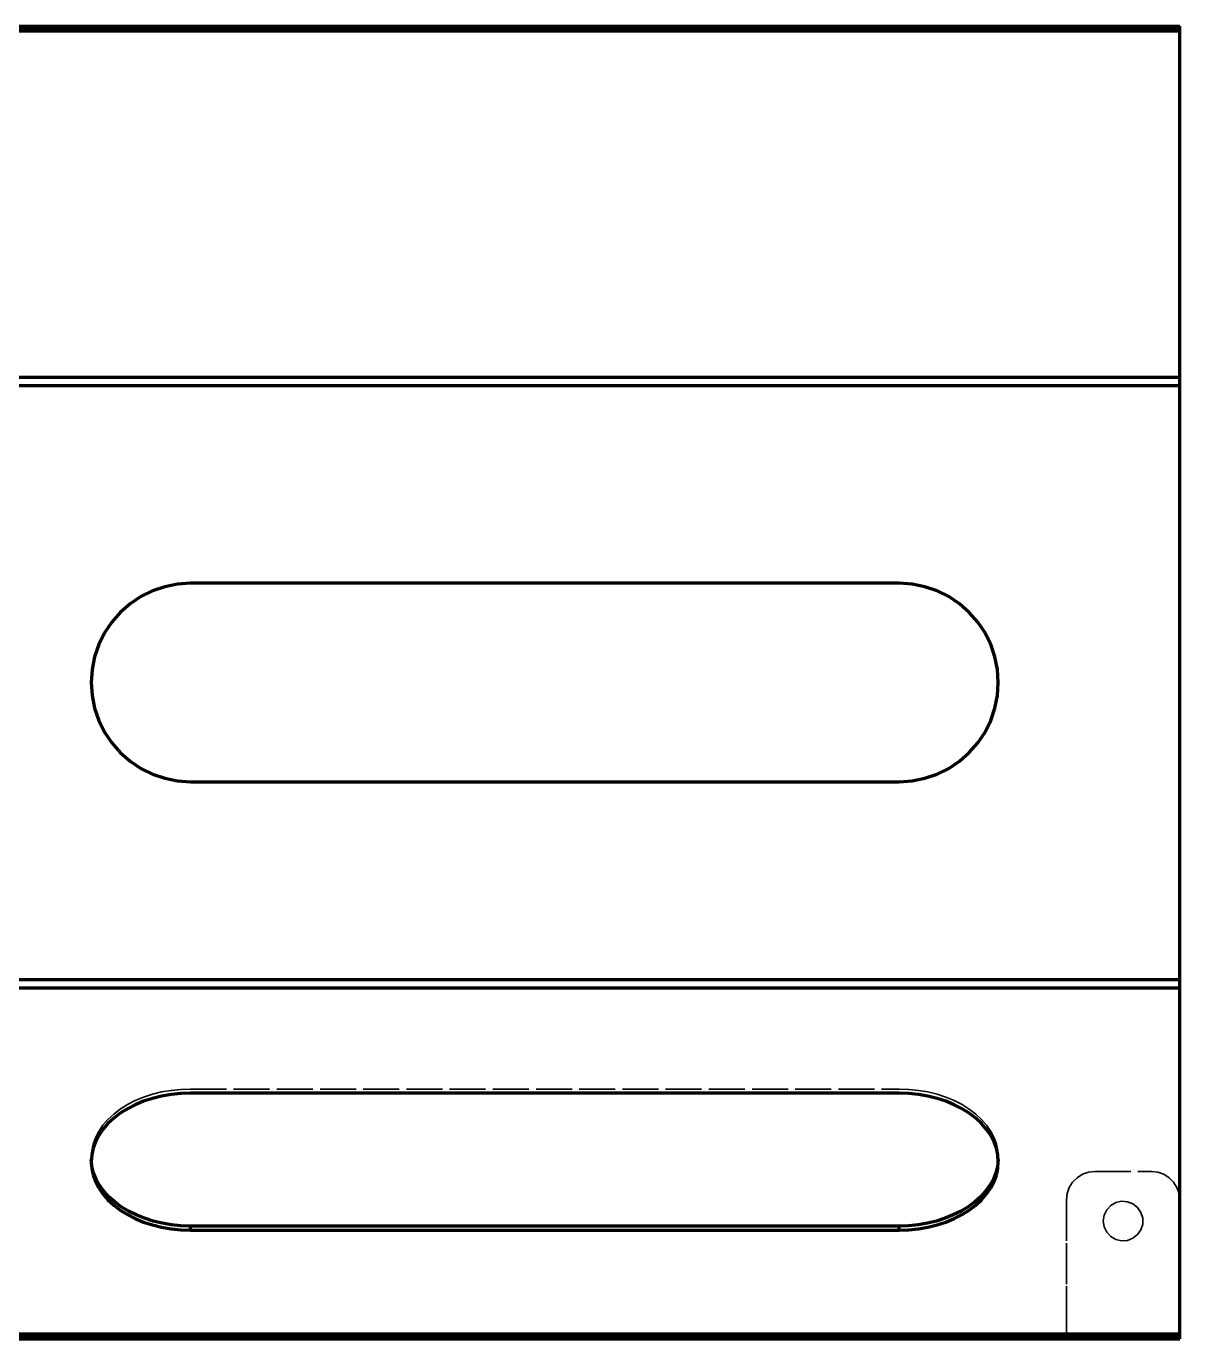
# Model space of a CAD drawing. Header units: millimetres. Extents: x 0 to 420, y 0 to 297.
# Drawn here: x 175.31 to 216, y 136.61 to 182.91 of the extents above; entities that cross this region are included whole.
import ezdxf

# ---------------------------------------------------------------- set-up
doc = ezdxf.new("R2010")
doc.units = ezdxf.units.MM
doc.linetypes.add('DASHED', pattern=[1.524, 1.27, -0.254])

msp = doc.modelspace()

# ---------------------------------------------------------------- linework, layer by layer
at = {"color": 1, "lineweight": 70}
for p, q in [((65, 182.91), (216, 182.91)), ((216, 182.909), (216, 182.91)), ((216, 182.907), (216, 182.909)), ((216, 182.904), (216, 182.907)), ((216, 182.9), (216, 182.904)), ((216, 182.895), (216, 182.9)), ((216, 182.888), (216, 182.895)), ((216, 182.881), (216, 182.888)), ((65, 182.799), (216, 182.799)), ((216, 182.872), (216, 182.881)), ((216, 182.862), (216, 182.872)), ((216, 182.852), (216, 182.862)), ((216, 182.84), (216, 182.852)), ((216, 182.827), (216, 182.84)), ((216, 182.813), (216, 182.827)), ((216, 182.799), (216, 182.813)), ((216, 170.528), (216, 182.799)), ((65, 170.528), (216, 170.528)), ((216, 170.511), (216, 170.528)), ((216, 170.494), (216, 170.511)), ((216, 170.476), (216, 170.494)), ((216, 170.457), (216, 170.476)), ((216, 170.437), (216, 170.457)), ((216, 170.417), (216, 170.437)), ((216, 170.396), (216, 170.417)), ((216, 170.374), (216, 170.396)), ((65, 170.238), (216, 170.238)), ((216, 170.352), (216, 170.374)), ((216, 170.33), (216, 170.352)), ((216, 170.307), (216, 170.33)), ((216, 170.285), (216, 170.307)), ((216, 170.262), (216, 170.285)), ((216, 170.238), (216, 170.262)), ((216, 149.281), (216, 170.238)), ((179.761, 162.993), (179.35, 162.791)), ((180.194, 163.14), (179.761, 162.993)), ((180.643, 163.23), (180.194, 163.14)), ((181.1, 163.26), (180.643, 163.23)), ((206.1, 163.26), (181.1, 163.26)), ((206.557, 163.23), (206.1, 163.26)), ((207.006, 163.14), (206.557, 163.23)), ((207.439, 162.993), (207.006, 163.14)), ((207.85, 162.791), (207.439, 162.993)), ((178.969, 162.536), (178.625, 162.234)), ((179.35, 162.791), (178.969, 162.536)), ((208.231, 162.536), (207.85, 162.791)), ((208.575, 162.234), (208.231, 162.536)), ((178.625, 162.234), (178.323, 161.89)), ((208.877, 161.89), (208.575, 162.234)), ((178.323, 161.89), (178.069, 161.51)), ((209.131, 161.51), (208.877, 161.89)), ((178.069, 161.51), (177.866, 161.099)), ((209.334, 161.099), (209.131, 161.51)), ((177.719, 160.665), (177.63, 160.216)), ((177.866, 161.099), (177.719, 160.665)), ((209.481, 160.665), (209.334, 161.099)), ((209.57, 160.216), (209.481, 160.665)), ((177.63, 160.216), (177.6, 159.76)), ((209.6, 159.76), (209.57, 160.216)), ((177.6, 159.76), (177.63, 159.303)), ((209.57, 159.303), (209.6, 159.76)), ((177.63, 159.303), (177.719, 158.854)), ((209.481, 158.854), (209.57, 159.303)), ((177.719, 158.854), (177.866, 158.42)), ((209.334, 158.42), (209.481, 158.854)), ((177.866, 158.42), (178.069, 158.01)), ((209.131, 158.01), (209.334, 158.42)), ((178.069, 158.01), (178.323, 157.629)), ((208.877, 157.629), (209.131, 158.01)), ((178.323, 157.629), (178.625, 157.285)), ((208.575, 157.285), (208.877, 157.629)), ((178.625, 157.285), (178.969, 156.983)), ((178.969, 156.983), (179.35, 156.728)), ((207.85, 156.728), (208.231, 156.983)), ((208.231, 156.983), (208.575, 157.285)), ((179.35, 156.728), (179.761, 156.526)), ((179.761, 156.526), (180.194, 156.379)), ((207.006, 156.379), (207.439, 156.526)), ((207.439, 156.526), (207.85, 156.728)), ((180.194, 156.379), (180.643, 156.289)), ((180.643, 156.289), (181.1, 156.26)), ((181.1, 156.26), (206.1, 156.26)), ((206.1, 156.26), (206.557, 156.289)), ((206.557, 156.289), (207.006, 156.379)), ((65, 149.281), (216, 149.281)), ((216, 149.258), (216, 149.281)), ((216, 149.235), (216, 149.258)), ((216, 149.212), (216, 149.235)), ((216, 149.189), (216, 149.212)), ((216, 149.167), (216, 149.189)), ((216, 149.145), (216, 149.167)), ((216, 149.123), (216, 149.145)), ((216, 149.102), (216, 149.123)), ((216, 149.082), (216, 149.102)), ((65, 148.991), (216, 148.991)), ((216, 149.062), (216, 149.082)), ((216, 149.043), (216, 149.062)), ((216, 149.025), (216, 149.043)), ((216, 149.008), (216, 149.025)), ((216, 148.991), (216, 149.008)), ((216, 136.72), (216, 148.991)), ((179.45, 144.988), (179.156, 144.866)), ((179.761, 145.089), (179.45, 144.988)), ((180.084, 145.169), (179.761, 145.089)), ((180.417, 145.226), (180.084, 145.169)), ((180.757, 145.261), (180.417, 145.226)), ((181.1, 145.273), (180.757, 145.261)), ((206.1, 145.273), (181.1, 145.273)), ((206.443, 145.261), (206.1, 145.273)), ((206.783, 145.226), (206.443, 145.261)), ((207.116, 145.169), (206.783, 145.226)), ((207.439, 145.089), (207.116, 145.169)), ((207.75, 144.988), (207.439, 145.089)), ((208.044, 144.866), (207.75, 144.988)), ((178.625, 144.565), (178.394, 144.389)), ((178.88, 144.724), (178.625, 144.565)), ((179.156, 144.866), (178.88, 144.724)), ((208.32, 144.724), (208.044, 144.866)), ((208.575, 144.565), (208.32, 144.724)), ((208.806, 144.389), (208.575, 144.565)), ((178.013, 143.995), (177.866, 143.781)), ((178.19, 144.199), (178.013, 143.995)), ((178.394, 144.389), (178.19, 144.199)), ((209.01, 144.199), (208.806, 144.389)), ((209.187, 143.995), (209.01, 144.199)), ((209.334, 143.781), (209.187, 143.995)), ((177.751, 143.557), (177.667, 143.327)), ((177.866, 143.781), (177.751, 143.557)), ((209.449, 143.557), (209.334, 143.781)), ((209.533, 143.327), (209.449, 143.557)), ((177.617, 143.093), (177.6, 142.856)), ((177.667, 143.327), (177.617, 143.093)), ((209.583, 143.093), (209.533, 143.327)), ((209.6, 142.856), (209.583, 143.093)), ((177.6, 142.856), (177.617, 142.619)), ((177.628, 142.696), (177.602, 142.928)), ((177.617, 142.619), (177.667, 142.384)), ((177.686, 142.467), (177.628, 142.696)), ((209.572, 142.696), (209.514, 142.467)), ((209.533, 142.384), (209.583, 142.619)), ((209.598, 142.928), (209.572, 142.696)), ((209.583, 142.619), (209.6, 142.856)), ((177.667, 142.384), (177.751, 142.154)), ((177.776, 142.243), (177.686, 142.467)), ((177.751, 142.154), (177.866, 141.931)), ((177.897, 142.026), (177.776, 142.243)), ((209.424, 142.243), (209.303, 142.026)), ((209.334, 141.931), (209.449, 142.154)), ((209.514, 142.467), (209.424, 142.243)), ((209.449, 142.154), (209.533, 142.384)), ((177.866, 141.931), (178.013, 141.716)), ((178.048, 141.817), (177.897, 142.026)), ((178.013, 141.716), (178.19, 141.513)), ((178.227, 141.62), (178.048, 141.817)), ((209.152, 141.817), (208.973, 141.62)), ((209.01, 141.513), (209.187, 141.716)), ((209.303, 142.026), (209.152, 141.817)), ((209.187, 141.716), (209.334, 141.931)), ((178.19, 141.513), (178.394, 141.322)), ((178.432, 141.436), (178.227, 141.62)), ((178.394, 141.322), (178.625, 141.147)), ((178.662, 141.266), (178.432, 141.436)), ((178.915, 141.112), (178.662, 141.266)), ((208.538, 141.266), (208.285, 141.112)), ((208.768, 141.436), (208.538, 141.266)), ((208.575, 141.147), (208.806, 141.322)), ((208.973, 141.62), (208.768, 141.436)), ((208.806, 141.322), (209.01, 141.513)), ((178.625, 141.147), (178.88, 140.987)), ((178.88, 140.987), (179.156, 140.846)), ((179.188, 140.976), (178.915, 141.112)), ((179.156, 140.846), (179.45, 140.724)), ((179.479, 140.858), (179.188, 140.976)), ((179.785, 140.76), (179.479, 140.858)), ((180.103, 140.684), (179.785, 140.76)), ((207.415, 140.76), (207.097, 140.684)), ((207.721, 140.858), (207.415, 140.76)), ((208.012, 140.976), (207.721, 140.858)), ((207.75, 140.724), (208.044, 140.846)), ((208.285, 141.112), (208.012, 140.976)), ((208.044, 140.846), (208.32, 140.987)), ((208.32, 140.987), (208.575, 141.147)), ((179.45, 140.724), (179.761, 140.623)), ((179.761, 140.623), (180.084, 140.543)), ((180.084, 140.543), (180.417, 140.485)), ((180.43, 140.628), (180.103, 140.684)), ((180.417, 140.485), (180.757, 140.45)), ((180.763, 140.595), (180.43, 140.628)), ((180.757, 140.45), (181.1, 140.439)), ((181.1, 140.583), (180.763, 140.595)), ((206.1, 140.583), (181.1, 140.583)), ((181.1, 140.439), (181.1, 140.583)), ((181.1, 140.439), (206.1, 140.439)), ((206.437, 140.595), (206.1, 140.583)), ((206.1, 140.439), (206.1, 140.583)), ((206.1, 140.439), (206.443, 140.45)), ((206.77, 140.628), (206.437, 140.595)), ((206.443, 140.45), (206.783, 140.485)), ((207.097, 140.684), (206.77, 140.628)), ((206.783, 140.485), (207.116, 140.543)), ((207.116, 140.543), (207.439, 140.623)), ((207.439, 140.623), (207.75, 140.724)), ((65, 136.72), (216, 136.72)), ((65, 136.61), (216, 136.61)), ((216, 136.706), (216, 136.72)), ((216, 136.692), (216, 136.706)), ((216, 136.679), (216, 136.692)), ((216, 136.667), (216, 136.679)), ((216, 136.657), (216, 136.667)), ((216, 136.647), (216, 136.657)), ((216, 136.638), (216, 136.647)), ((216, 136.631), (216, 136.638)), ((216, 136.624), (216, 136.631)), ((216, 136.619), (216, 136.624)), ((216, 136.615), (216, 136.619)), ((216, 136.612), (216, 136.615)), ((216, 136.61), (216, 136.612)), ((216, 136.61), (216, 136.61))]:
    msp.add_line(p, q, dxfattribs=at)
at = {"color": 5, "linetype": 'DASHED', "lineweight": 35}
for p, q in [((216, 182.91), (65, 182.91)), ((183.15, 182.91), (183.15, 182.71)), ((183.15, 182.91), (183.171, 182.91)), ((183.171, 182.91), (183.15, 182.91)), ((183.171, 182.91), (183.234, 182.91)), ((183.234, 182.91), (183.171, 182.91)), ((183.234, 182.91), (183.335, 182.91)), ((183.335, 182.91), (183.234, 182.91)), ((183.335, 182.91), (183.47, 182.91)), ((183.47, 182.91), (183.335, 182.91)), ((183.47, 182.91), (183.631, 182.91)), ((183.631, 182.91), (183.47, 182.91)), ((183.631, 182.91), (183.811, 182.91)), ((183.811, 182.91), (183.631, 182.91)), ((183.811, 182.91), (184, 182.91)), ((184, 182.91), (183.811, 182.91)), ((184, 182.91), (184.189, 182.91)), ((184.189, 182.91), (184, 182.91)), ((184.189, 182.91), (184.369, 182.91)), ((184.369, 182.91), (184.189, 182.91)), ((184.369, 182.91), (184.53, 182.91)), ((184.53, 182.91), (184.369, 182.91)), ((184.53, 182.91), (184.665, 182.91)), ((184.665, 182.91), (184.53, 182.91)), ((184.665, 182.91), (184.766, 182.91)), ((184.766, 182.91), (184.665, 182.91)), ((184.766, 182.91), (184.829, 182.91)), ((184.829, 182.91), (184.766, 182.91)), ((184.829, 182.91), (184.85, 182.91)), ((184.85, 182.91), (184.829, 182.91)), ((212.15, 182.91), (212.15, 182.71)), ((212.15, 182.91), (212.171, 182.91)), ((212.171, 182.91), (212.15, 182.91)), ((212.171, 182.91), (212.234, 182.91)), ((212.234, 182.91), (212.171, 182.91)), ((212.234, 182.91), (212.335, 182.91)), ((212.335, 182.91), (212.234, 182.91)), ((212.335, 182.91), (212.47, 182.91)), ((212.47, 182.91), (212.335, 182.91)), ((212.47, 182.91), (212.631, 182.91)), ((212.631, 182.91), (212.47, 182.91)), ((212.631, 182.91), (212.811, 182.91)), ((212.811, 182.91), (212.631, 182.91)), ((212.811, 182.91), (213, 182.91)), ((213, 182.91), (212.811, 182.91)), ((213, 182.91), (213.189, 182.91)), ((213.189, 182.91), (213, 182.91)), ((213.189, 182.91), (213.369, 182.91)), ((213.369, 182.91), (213.189, 182.91)), ((213.369, 182.91), (213.53, 182.91)), ((213.53, 182.91), (213.369, 182.91)), ((213.53, 182.91), (213.665, 182.91)), ((213.665, 182.91), (213.53, 182.91)), ((213.665, 182.91), (213.766, 182.91)), ((213.766, 182.91), (213.665, 182.91)), ((213.766, 182.91), (213.829, 182.91)), ((213.829, 182.91), (213.766, 182.91)), ((213.829, 182.91), (213.85, 182.91)), ((213.85, 182.91), (213.829, 182.91)), ((216, 182.91), (216, 182.71)), ((216, 182.71), (216, 182.91)), ((216, 182.71), (65, 182.71)), ((65, 182.71), (216, 182.71)), ((183.15, 182.71), (183.171, 182.71)), ((183.171, 182.71), (183.15, 182.71)), ((183.171, 182.71), (183.234, 182.71)), ((183.234, 182.71), (183.171, 182.71)), ((183.234, 182.71), (183.335, 182.71)), ((183.335, 182.71), (183.234, 182.71)), ((183.335, 182.71), (183.47, 182.71)), ((183.47, 182.71), (183.335, 182.71)), ((183.47, 182.71), (183.631, 182.71)), ((183.631, 182.71), (183.47, 182.71)), ((183.631, 182.71), (183.811, 182.71)), ((183.811, 182.71), (183.631, 182.71)), ((183.811, 182.71), (184, 182.71)), ((184, 182.71), (183.811, 182.71)), ((184, 182.71), (184.189, 182.71)), ((184.189, 182.71), (184, 182.71)), ((184.189, 182.71), (184.369, 182.71)), ((184.369, 182.71), (184.189, 182.71)), ((184.369, 182.71), (184.53, 182.71)), ((184.53, 182.71), (184.369, 182.71)), ((184.53, 182.71), (184.665, 182.71)), ((184.665, 182.71), (184.53, 182.71)), ((184.665, 182.71), (184.766, 182.71)), ((184.766, 182.71), (184.665, 182.71)), ((184.766, 182.71), (184.829, 182.71)), ((184.829, 182.71), (184.766, 182.71)), ((184.829, 182.71), (184.85, 182.71)), ((184.85, 182.71), (184.829, 182.71)), ((212.15, 182.71), (212.171, 182.71)), ((212.171, 182.71), (212.15, 182.71)), ((212.171, 182.71), (212.234, 182.71)), ((212.234, 182.71), (212.171, 182.71)), ((212.234, 182.71), (212.335, 182.71)), ((212.335, 182.71), (212.234, 182.71)), ((212.335, 182.71), (212.47, 182.71)), ((212.47, 182.71), (212.335, 182.71)), ((212.47, 182.71), (212.631, 182.71)), ((212.631, 182.71), (212.47, 182.71)), ((212.631, 182.71), (212.811, 182.71)), ((212.811, 182.71), (212.631, 182.71)), ((212.811, 182.71), (213, 182.71)), ((213, 182.71), (212.811, 182.71)), ((213, 182.71), (213.189, 182.71)), ((213.189, 182.71), (213, 182.71)), ((213.189, 182.71), (213.369, 182.71)), ((213.369, 182.71), (213.189, 182.71)), ((213.369, 182.71), (213.53, 182.71)), ((213.53, 182.71), (213.369, 182.71)), ((213.53, 182.71), (213.665, 182.71)), ((213.665, 182.71), (213.53, 182.71)), ((213.665, 182.71), (213.766, 182.71)), ((213.766, 182.71), (213.665, 182.71)), ((213.766, 182.71), (213.829, 182.71)), ((213.829, 182.71), (213.766, 182.71)), ((213.829, 182.71), (213.85, 182.71)), ((213.85, 182.71), (213.829, 182.71)), ((216, 182.799), (216, 182.654)), ((216, 182.71), (216, 182.709)), ((216, 182.709), (216, 182.708)), ((216, 182.708), (216, 182.707)), ((216, 182.707), (216, 182.705)), ((216, 182.705), (216, 182.702)), ((216, 182.702), (216, 182.699)), ((216, 182.699), (216, 182.695)), ((216, 182.695), (216, 182.691)), ((216, 182.691), (216, 182.686)), ((216, 182.686), (216, 182.681)), ((216, 182.681), (216, 182.675)), ((216, 182.675), (216, 182.668)), ((216, 182.668), (216, 182.661)), ((216, 182.661), (216, 182.654)), ((216, 182.654), (216, 170.383)), ((216, 170.528), (216, 170.383)), ((216, 170.383), (216, 170.375)), ((216, 170.375), (216, 170.366)), ((216, 170.366), (216, 170.357)), ((216, 170.357), (216, 170.348)), ((216, 170.348), (216, 170.338)), ((216, 170.338), (216, 170.328)), ((216, 170.328), (216, 170.317)), ((216, 170.317), (216, 170.306)), ((216, 170.306), (216, 170.295)), ((216, 170.295), (216, 170.284)), ((216, 170.284), (216, 170.273)), ((216, 170.273), (216, 170.261)), ((216, 170.261), (216, 170.25)), ((216, 170.25), (216, 170.238)), ((216, 170.238), (216, 149.281)), ((179.35, 162.791), (179.761, 162.993)), ((179.761, 162.993), (180.194, 163.14)), ((180.194, 163.14), (180.643, 163.23)), ((180.643, 163.23), (181.1, 163.26)), ((181.1, 163.26), (206.1, 163.26)), ((206.1, 163.26), (206.557, 163.23)), ((206.557, 163.23), (207.006, 163.14)), ((207.006, 163.14), (207.439, 162.993)), ((207.439, 162.993), (207.85, 162.791)), ((178.625, 162.234), (178.969, 162.536)), ((178.969, 162.536), (179.35, 162.791)), ((207.85, 162.791), (208.231, 162.536)), ((208.231, 162.536), (208.575, 162.234)), ((178.323, 161.89), (178.625, 162.234)), ((208.575, 162.234), (208.877, 161.89)), ((178.069, 161.51), (178.323, 161.89)), ((208.877, 161.89), (209.131, 161.51)), ((177.866, 161.099), (178.069, 161.51)), ((209.131, 161.51), (209.334, 161.099)), ((177.63, 160.216), (177.719, 160.665)), ((177.719, 160.665), (177.866, 161.099)), ((209.334, 161.099), (209.481, 160.665)), ((209.481, 160.665), (209.57, 160.216)), ((177.6, 159.76), (177.63, 160.216)), ((209.57, 160.216), (209.6, 159.76)), ((177.63, 159.303), (177.6, 159.76)), ((209.6, 159.76), (209.57, 159.303)), ((177.719, 158.854), (177.63, 159.303)), ((209.57, 159.303), (209.481, 158.854)), ((177.866, 158.42), (177.719, 158.854)), ((209.481, 158.854), (209.334, 158.42)), ((178.069, 158.01), (177.866, 158.42)), ((209.334, 158.42), (209.131, 158.01)), ((178.323, 157.629), (178.069, 158.01)), ((209.131, 158.01), (208.877, 157.629)), ((178.625, 157.285), (178.323, 157.629)), ((208.877, 157.629), (208.575, 157.285)), ((178.969, 156.983), (178.625, 157.285)), ((179.35, 156.728), (178.969, 156.983)), ((208.231, 156.983), (207.85, 156.728)), ((208.575, 157.285), (208.231, 156.983)), ((179.761, 156.526), (179.35, 156.728)), ((180.194, 156.379), (179.761, 156.526)), ((207.439, 156.526), (207.006, 156.379)), ((207.85, 156.728), (207.439, 156.526)), ((180.643, 156.289), (180.194, 156.379)), ((181.1, 156.26), (180.643, 156.289)), ((206.1, 156.26), (181.1, 156.26)), ((206.557, 156.289), (206.1, 156.26)), ((207.006, 156.379), (206.557, 156.289)), ((216, 149.281), (216, 149.269)), ((216, 149.269), (216, 149.258)), ((216, 149.258), (216, 149.246)), ((216, 149.246), (216, 149.235)), ((216, 149.235), (216, 149.224)), ((216, 149.224), (216, 149.213)), ((216, 149.213), (216, 149.202)), ((216, 149.202), (216, 149.192)), ((216, 149.192), (216, 149.181)), ((216, 149.181), (216, 149.171)), ((216, 149.171), (216, 149.162)), ((216, 149.162), (216, 149.153)), ((216, 149.153), (216, 149.144)), ((216, 149.144), (216, 149.136)), ((216, 148.991), (216, 149.136)), ((216, 149.136), (216, 136.865)), ((180.417, 145.371), (180.757, 145.406)), ((180.757, 145.406), (181.1, 145.418)), ((181.1, 145.418), (206.1, 145.418)), ((206.1, 145.418), (206.443, 145.406)), ((206.443, 145.406), (206.783, 145.371)), ((178.88, 144.869), (179.156, 145.01)), ((179.156, 145.01), (179.45, 145.132)), ((179.45, 145.132), (179.761, 145.234)), ((179.761, 145.234), (180.084, 145.314)), ((180.084, 145.314), (180.417, 145.371)), ((206.783, 145.371), (207.116, 145.314)), ((207.116, 145.314), (207.439, 145.234)), ((207.439, 145.234), (207.75, 145.132)), ((207.75, 145.132), (208.044, 145.01)), ((208.044, 145.01), (208.32, 144.869)), ((178.19, 144.343), (178.394, 144.534)), ((178.394, 144.534), (178.625, 144.71)), ((178.625, 144.71), (178.88, 144.869)), ((208.32, 144.869), (208.575, 144.71)), ((208.575, 144.71), (208.806, 144.534)), ((208.806, 144.534), (209.01, 144.343)), ((177.866, 143.925), (178.013, 144.14)), ((178.013, 144.14), (178.19, 144.343)), ((209.01, 144.343), (209.187, 144.14)), ((209.187, 144.14), (209.334, 143.925)), ((177.667, 143.472), (177.751, 143.702)), ((177.751, 143.702), (177.866, 143.925)), ((209.334, 143.925), (209.449, 143.702)), ((209.449, 143.702), (209.533, 143.472)), ((177.6, 143), (177.617, 143.237)), ((177.617, 143.237), (177.667, 143.472)), ((209.533, 143.472), (209.583, 143.237)), ((209.583, 143.237), (209.6, 143)), ((177.602, 142.928), (177.6, 143)), ((209.6, 143), (209.598, 142.928)), ((212.218, 142.133), (212.377, 142.291)), ((212.377, 142.291), (212.218, 142.133)), ((212.377, 142.291), (212.566, 142.411)), ((212.566, 142.411), (212.377, 142.291)), ((212.566, 142.411), (212.777, 142.484)), ((212.777, 142.484), (212.566, 142.411)), ((212.777, 142.484), (213, 142.51)), ((213, 142.51), (212.777, 142.484)), ((213, 142.51), (215, 142.51)), ((213, 142.51), (215, 142.51)), ((215.223, 142.484), (215, 142.51)), ((215, 142.51), (215.223, 142.484)), ((215.434, 142.411), (215.223, 142.484)), ((215.223, 142.484), (215.434, 142.411)), ((215.623, 142.291), (215.434, 142.411)), ((215.434, 142.411), (215.623, 142.291)), ((215.782, 142.133), (215.623, 142.291)), ((215.623, 142.291), (215.782, 142.133)), ((212, 141.51), (212.025, 141.732)), ((212.025, 141.732), (212, 141.51)), ((212.025, 141.732), (212.099, 141.943)), ((212.099, 141.943), (212.025, 141.732)), ((212.099, 141.943), (212.218, 142.133)), ((212.218, 142.133), (212.099, 141.943)), ((215.901, 141.943), (215.782, 142.133)), ((215.782, 142.133), (215.901, 141.943)), ((215.975, 141.732), (215.901, 141.943)), ((215.901, 141.943), (215.975, 141.732)), ((216, 141.51), (215.975, 141.732)), ((215.975, 141.732), (216, 141.51)), ((212, 141.51), (212, 137.01)), ((212, 137.01), (212, 141.51)), ((213.422, 141.154), (213.564, 141.307)), ((213.564, 141.307), (213.422, 141.154)), ((213.564, 141.307), (213.744, 141.411)), ((213.744, 141.411), (213.564, 141.307)), ((213.744, 141.411), (213.948, 141.458)), ((213.948, 141.458), (213.744, 141.411)), ((213.948, 141.458), (214.156, 141.442)), ((214.156, 141.442), (213.948, 141.458)), ((214.156, 141.442), (214.35, 141.366)), ((214.35, 141.366), (214.156, 141.442)), ((214.35, 141.366), (214.513, 141.236)), ((214.513, 141.236), (214.35, 141.366)), ((214.513, 141.236), (214.631, 141.063)), ((214.631, 141.063), (214.513, 141.236)), ((216, 141.51), (216, 137.01)), ((216, 141.51), (216, 137.01)), ((213.3, 140.76), (213.331, 140.966)), ((213.331, 140.966), (213.3, 140.76)), ((213.331, 140.553), (213.3, 140.76)), ((213.3, 140.76), (213.331, 140.553)), ((213.331, 140.966), (213.422, 141.154)), ((213.422, 141.154), (213.331, 140.966)), ((214.631, 141.063), (214.692, 140.864)), ((214.692, 140.864), (214.631, 141.063)), ((214.692, 140.864), (214.692, 140.655)), ((214.692, 140.655), (214.692, 140.864)), ((213.422, 140.365), (213.331, 140.553)), ((213.331, 140.553), (213.422, 140.365)), ((213.564, 140.212), (213.422, 140.365)), ((213.422, 140.365), (213.564, 140.212)), ((214.631, 140.456), (214.513, 140.283)), ((214.513, 140.283), (214.631, 140.456)), ((214.692, 140.655), (214.631, 140.456)), ((214.631, 140.456), (214.692, 140.655)), ((213.744, 140.108), (213.564, 140.212)), ((213.564, 140.212), (213.744, 140.108)), ((213.948, 140.062), (213.744, 140.108)), ((213.744, 140.108), (213.948, 140.062)), ((214.156, 140.077), (213.948, 140.062)), ((213.948, 140.062), (214.156, 140.077)), ((214.35, 140.153), (214.156, 140.077)), ((214.156, 140.077), (214.35, 140.153)), ((214.513, 140.283), (214.35, 140.153)), ((214.35, 140.153), (214.513, 140.283)), ((216, 136.81), (65, 136.81)), ((69.2, 136.81), (211.8, 136.81)), ((69.2, 136.61), (211.8, 136.61)), ((177.622, 136.81), (177.6, 136.81)), ((177.6, 136.81), (177.622, 136.81)), ((177.622, 136.81), (177.6, 136.81)), ((177.6, 136.81), (177.622, 136.81)), ((177.622, 136.61), (177.6, 136.61)), ((177.6, 136.61), (177.622, 136.61)), ((177.622, 136.61), (177.6, 136.61)), ((177.6, 136.61), (177.622, 136.61)), ((177.688, 136.81), (177.622, 136.81)), ((177.622, 136.81), (177.688, 136.81)), ((177.688, 136.81), (177.622, 136.81)), ((177.622, 136.81), (177.688, 136.81)), ((177.688, 136.61), (177.622, 136.61)), ((177.622, 136.61), (177.688, 136.61)), ((177.688, 136.61), (177.622, 136.61)), ((177.622, 136.61), (177.688, 136.61)), ((177.796, 136.81), (177.688, 136.81)), ((177.688, 136.81), (177.796, 136.81)), ((177.796, 136.81), (177.688, 136.81)), ((177.688, 136.81), (177.796, 136.81)), ((177.796, 136.61), (177.688, 136.61)), ((177.688, 136.61), (177.796, 136.61)), ((177.796, 136.61), (177.688, 136.61)), ((177.688, 136.61), (177.796, 136.61)), ((177.947, 136.81), (177.796, 136.81)), ((177.796, 136.81), (177.947, 136.81)), ((177.947, 136.81), (177.796, 136.81)), ((177.796, 136.81), (177.947, 136.81)), ((177.947, 136.61), (177.796, 136.61)), ((177.796, 136.61), (177.947, 136.61)), ((177.947, 136.61), (177.796, 136.61)), ((177.796, 136.61), (177.947, 136.61)), ((178.136, 136.81), (177.947, 136.81)), ((177.947, 136.81), (178.136, 136.81)), ((178.136, 136.81), (177.947, 136.81)), ((177.947, 136.81), (178.136, 136.81)), ((178.136, 136.61), (177.947, 136.61)), ((177.947, 136.61), (178.136, 136.61)), ((178.136, 136.61), (177.947, 136.61)), ((177.947, 136.61), (178.136, 136.61)), ((178.364, 136.81), (178.136, 136.81)), ((178.136, 136.81), (178.364, 136.81)), ((178.364, 136.81), (178.136, 136.81)), ((178.136, 136.81), (178.364, 136.81)), ((178.364, 136.61), (178.136, 136.61)), ((178.136, 136.61), (178.364, 136.61)), ((178.364, 136.61), (178.136, 136.61)), ((178.136, 136.61), (178.364, 136.61)), ((178.625, 136.81), (178.364, 136.81)), ((178.364, 136.81), (178.625, 136.81)), ((178.625, 136.81), (178.364, 136.81)), ((178.364, 136.81), (178.625, 136.81)), ((178.625, 136.61), (178.364, 136.61)), ((178.364, 136.61), (178.625, 136.61)), ((178.625, 136.61), (178.364, 136.61)), ((178.364, 136.61), (178.625, 136.61)), ((178.918, 136.81), (178.625, 136.81)), ((178.625, 136.81), (178.918, 136.81)), ((178.918, 136.81), (178.625, 136.81)), ((178.625, 136.81), (178.918, 136.81)), ((178.918, 136.61), (178.625, 136.61)), ((178.625, 136.61), (178.918, 136.61)), ((178.918, 136.61), (178.625, 136.61)), ((178.625, 136.61), (178.918, 136.61)), ((179.238, 136.81), (178.918, 136.81)), ((178.918, 136.81), (179.238, 136.81)), ((179.238, 136.81), (178.918, 136.81)), ((178.918, 136.81), (179.238, 136.81)), ((179.238, 136.61), (178.918, 136.61)), ((178.918, 136.61), (179.238, 136.61)), ((179.238, 136.61), (178.918, 136.61)), ((178.918, 136.61), (179.238, 136.61)), ((179.581, 136.81), (179.238, 136.81)), ((179.238, 136.81), (179.581, 136.81)), ((179.581, 136.81), (179.238, 136.81)), ((179.238, 136.81), (179.581, 136.81)), ((179.581, 136.61), (179.238, 136.61)), ((179.238, 136.61), (179.581, 136.61)), ((179.581, 136.61), (179.238, 136.61)), ((179.238, 136.61), (179.581, 136.61)), ((179.944, 136.81), (179.581, 136.81)), ((179.581, 136.81), (179.944, 136.81)), ((179.944, 136.81), (179.581, 136.81)), ((179.581, 136.81), (179.944, 136.81)), ((179.944, 136.61), (179.581, 136.61)), ((179.581, 136.61), (179.944, 136.61)), ((179.944, 136.61), (179.581, 136.61)), ((179.581, 136.61), (179.944, 136.61)), ((180.321, 136.81), (179.944, 136.81)), ((179.944, 136.81), (180.321, 136.81)), ((180.321, 136.81), (179.944, 136.81)), ((179.944, 136.81), (180.321, 136.81)), ((180.321, 136.61), (179.944, 136.61)), ((179.944, 136.61), (180.321, 136.61)), ((180.321, 136.61), (179.944, 136.61)), ((179.944, 136.61), (180.321, 136.61)), ((180.708, 136.81), (180.321, 136.81)), ((180.321, 136.81), (180.708, 136.81)), ((180.708, 136.81), (180.321, 136.81)), ((180.321, 136.81), (180.708, 136.81)), ((180.708, 136.61), (180.321, 136.61)), ((180.321, 136.61), (180.708, 136.61)), ((180.708, 136.61), (180.321, 136.61)), ((180.321, 136.61), (180.708, 136.61)), ((181.1, 136.81), (180.708, 136.81)), ((180.708, 136.81), (181.1, 136.81)), ((181.1, 136.81), (180.708, 136.81)), ((180.708, 136.81), (181.1, 136.81)), ((181.1, 136.61), (180.708, 136.61)), ((180.708, 136.61), (181.1, 136.61)), ((181.1, 136.61), (180.708, 136.61)), ((180.708, 136.61), (181.1, 136.61)), ((181.1, 136.81), (206.1, 136.81)), ((206.1, 136.81), (181.1, 136.81)), ((181.1, 136.81), (206.1, 136.81)), ((206.1, 136.81), (181.1, 136.81)), ((206.1, 136.61), (181.1, 136.61)), ((181.1, 136.61), (206.1, 136.61)), ((206.1, 136.61), (181.1, 136.61)), ((181.1, 136.61), (206.1, 136.61)), ((206.1, 136.81), (206.492, 136.81)), ((206.492, 136.81), (206.1, 136.81)), ((206.1, 136.81), (206.492, 136.81)), ((206.492, 136.81), (206.1, 136.81)), ((206.1, 136.61), (206.492, 136.61)), ((206.492, 136.61), (206.1, 136.61)), ((206.1, 136.61), (206.492, 136.61)), ((206.492, 136.61), (206.1, 136.61)), ((206.492, 136.81), (206.879, 136.81)), ((206.879, 136.81), (206.492, 136.81)), ((206.492, 136.81), (206.879, 136.81)), ((206.879, 136.81), (206.492, 136.81)), ((206.492, 136.61), (206.879, 136.61)), ((206.879, 136.61), (206.492, 136.61)), ((206.492, 136.61), (206.879, 136.61)), ((206.879, 136.61), (206.492, 136.61)), ((206.879, 136.81), (207.256, 136.81)), ((207.256, 136.81), (206.879, 136.81)), ((206.879, 136.81), (207.256, 136.81)), ((207.256, 136.81), (206.879, 136.81)), ((206.879, 136.61), (207.256, 136.61)), ((207.256, 136.61), (206.879, 136.61)), ((206.879, 136.61), (207.256, 136.61)), ((207.256, 136.61), (206.879, 136.61)), ((207.256, 136.81), (207.619, 136.81)), ((207.619, 136.81), (207.256, 136.81)), ((207.256, 136.81), (207.619, 136.81)), ((207.619, 136.81), (207.256, 136.81)), ((207.256, 136.61), (207.619, 136.61)), ((207.619, 136.61), (207.256, 136.61)), ((207.256, 136.61), (207.619, 136.61)), ((207.619, 136.61), (207.256, 136.61)), ((207.619, 136.81), (207.962, 136.81)), ((207.962, 136.81), (207.619, 136.81)), ((207.619, 136.81), (207.962, 136.81)), ((207.962, 136.81), (207.619, 136.81)), ((207.619, 136.61), (207.962, 136.61)), ((207.962, 136.61), (207.619, 136.61)), ((207.619, 136.61), (207.962, 136.61)), ((207.962, 136.61), (207.619, 136.61)), ((207.962, 136.81), (208.282, 136.81)), ((208.282, 136.81), (207.962, 136.81)), ((207.962, 136.81), (208.282, 136.81)), ((208.282, 136.81), (207.962, 136.81)), ((207.962, 136.61), (208.282, 136.61)), ((208.282, 136.61), (207.962, 136.61)), ((207.962, 136.61), (208.282, 136.61)), ((208.282, 136.61), (207.962, 136.61)), ((208.282, 136.81), (208.575, 136.81)), ((208.575, 136.81), (208.282, 136.81)), ((208.282, 136.81), (208.575, 136.81)), ((208.575, 136.81), (208.282, 136.81)), ((208.282, 136.61), (208.575, 136.61)), ((208.575, 136.61), (208.282, 136.61)), ((208.282, 136.61), (208.575, 136.61)), ((208.575, 136.61), (208.282, 136.61)), ((208.575, 136.81), (208.836, 136.81)), ((208.836, 136.81), (208.575, 136.81)), ((208.575, 136.81), (208.836, 136.81)), ((208.836, 136.81), (208.575, 136.81)), ((208.575, 136.61), (208.836, 136.61)), ((208.836, 136.61), (208.575, 136.61)), ((208.575, 136.61), (208.836, 136.61)), ((208.836, 136.61), (208.575, 136.61)), ((208.836, 136.81), (209.064, 136.81)), ((209.064, 136.81), (208.836, 136.81)), ((208.836, 136.81), (209.064, 136.81)), ((209.064, 136.81), (208.836, 136.81)), ((208.836, 136.61), (209.064, 136.61)), ((209.064, 136.61), (208.836, 136.61)), ((208.836, 136.61), (209.064, 136.61)), ((209.064, 136.61), (208.836, 136.61)), ((209.064, 136.81), (209.253, 136.81)), ((209.253, 136.81), (209.064, 136.81)), ((209.064, 136.81), (209.253, 136.81)), ((209.253, 136.81), (209.064, 136.81)), ((209.064, 136.61), (209.253, 136.61)), ((209.253, 136.61), (209.064, 136.61)), ((209.064, 136.61), (209.253, 136.61)), ((209.253, 136.61), (209.064, 136.61)), ((209.253, 136.81), (209.404, 136.81)), ((209.404, 136.81), (209.253, 136.81)), ((209.253, 136.81), (209.404, 136.81)), ((209.404, 136.81), (209.253, 136.81)), ((209.253, 136.61), (209.404, 136.61)), ((209.404, 136.61), (209.253, 136.61)), ((209.253, 136.61), (209.404, 136.61)), ((209.404, 136.61), (209.253, 136.61)), ((209.404, 136.81), (209.512, 136.81)), ((209.512, 136.81), (209.404, 136.81)), ((209.404, 136.81), (209.512, 136.81)), ((209.512, 136.81), (209.404, 136.81)), ((209.404, 136.61), (209.512, 136.61)), ((209.512, 136.61), (209.404, 136.61)), ((209.404, 136.61), (209.512, 136.61)), ((209.512, 136.61), (209.404, 136.61)), ((209.512, 136.81), (209.578, 136.81)), ((209.578, 136.81), (209.512, 136.81)), ((209.512, 136.81), (209.578, 136.81)), ((209.578, 136.81), (209.512, 136.81)), ((209.512, 136.61), (209.578, 136.61)), ((209.578, 136.61), (209.512, 136.61)), ((209.512, 136.61), (209.578, 136.61)), ((209.578, 136.61), (209.512, 136.61)), ((209.578, 136.81), (209.6, 136.81)), ((209.6, 136.81), (209.578, 136.81)), ((209.578, 136.81), (209.6, 136.81)), ((209.6, 136.81), (209.578, 136.81)), ((209.578, 136.61), (209.6, 136.61)), ((209.6, 136.61), (209.578, 136.61)), ((209.578, 136.61), (209.6, 136.61)), ((209.6, 136.61), (209.578, 136.61)), ((211.8, 136.81), (211.8, 136.61)), ((211.8, 136.61), (211.8, 136.81)), ((211.8, 136.81), (212, 136.81)), ((212, 136.61), (211.8, 136.61)), ((212, 136.965), (212, 137.01)), ((212, 137.01), (212, 136.987)), ((212, 136.987), (212, 136.965)), ((212, 136.921), (212, 136.965)), ((212, 136.965), (212, 136.943)), ((212, 136.943), (212, 136.923)), ((212, 136.923), (212, 136.903)), ((212, 136.877), (212, 136.921)), ((212, 136.903), (212, 136.885)), ((212, 136.885), (212, 136.868)), ((212, 136.836), (212, 136.877)), ((212, 136.868), (212, 136.853)), ((212, 136.853), (212, 136.84)), ((212, 136.84), (212, 136.829)), ((212, 136.797), (212, 136.836)), ((212, 136.829), (212, 136.821)), ((212, 136.821), (212, 136.815)), ((212, 136.815), (212, 136.811)), ((212, 136.811), (212, 136.81)), ((212, 136.81), (212, 136.61)), ((212, 136.81), (216, 136.81)), ((212, 136.81), (212, 136.61)), ((212, 136.76), (212, 136.797)), ((212, 136.727), (212, 136.76)), ((212, 136.697), (212, 136.727)), ((212, 136.671), (212, 136.697)), ((212, 136.649), (212, 136.671)), ((212, 136.632), (212, 136.649)), ((212, 136.62), (212, 136.632)), ((212, 136.612), (212, 136.62)), ((212, 136.61), (212, 136.612)), ((212, 136.61), (216, 136.61)), ((216, 137.01), (216, 136.965)), ((216, 137.01), (216, 136.987)), ((216, 136.987), (216, 136.965)), ((216, 136.965), (216, 136.921)), ((216, 136.965), (216, 136.943)), ((216, 136.943), (216, 136.923)), ((216, 136.923), (216, 136.903)), ((216, 136.921), (216, 136.877)), ((216, 136.903), (216, 136.885)), ((216, 136.885), (216, 136.868)), ((216, 136.877), (216, 136.836)), ((216, 136.868), (216, 136.853)), ((216, 136.865), (216, 136.858)), ((216, 136.72), (216, 136.865)), ((216, 136.858), (216, 136.851)), ((216, 136.853), (216, 136.84)), ((216, 136.851), (216, 136.844)), ((216, 136.844), (216, 136.838)), ((216, 136.84), (216, 136.829)), ((216, 136.838), (216, 136.833)), ((216, 136.836), (216, 136.797)), ((216, 136.833), (216, 136.828)), ((216, 136.829), (216, 136.821)), ((216, 136.828), (216, 136.824)), ((216, 136.824), (216, 136.82)), ((216, 136.821), (216, 136.815)), ((216, 136.82), (216, 136.817)), ((216, 136.817), (216, 136.814)), ((216, 136.815), (216, 136.811)), ((216, 136.814), (216, 136.812)), ((216, 136.812), (216, 136.811)), ((216, 136.811), (216, 136.81)), ((216, 136.811), (216, 136.81)), ((216, 136.81), (216, 136.61)), ((216, 136.81), (216, 136.81)), ((216, 136.61), (216, 136.81)), ((216, 136.797), (216, 136.76)), ((216, 136.76), (216, 136.727)), ((216, 136.727), (216, 136.697)), ((216, 136.697), (216, 136.671)), ((216, 136.671), (216, 136.649)), ((216, 136.649), (216, 136.632)), ((216, 136.632), (216, 136.62)), ((216, 136.62), (216, 136.612)), ((216, 136.612), (216, 136.61))]:
    msp.add_line(p, q, dxfattribs=at)

doc.saveas('drawing.dxf')
